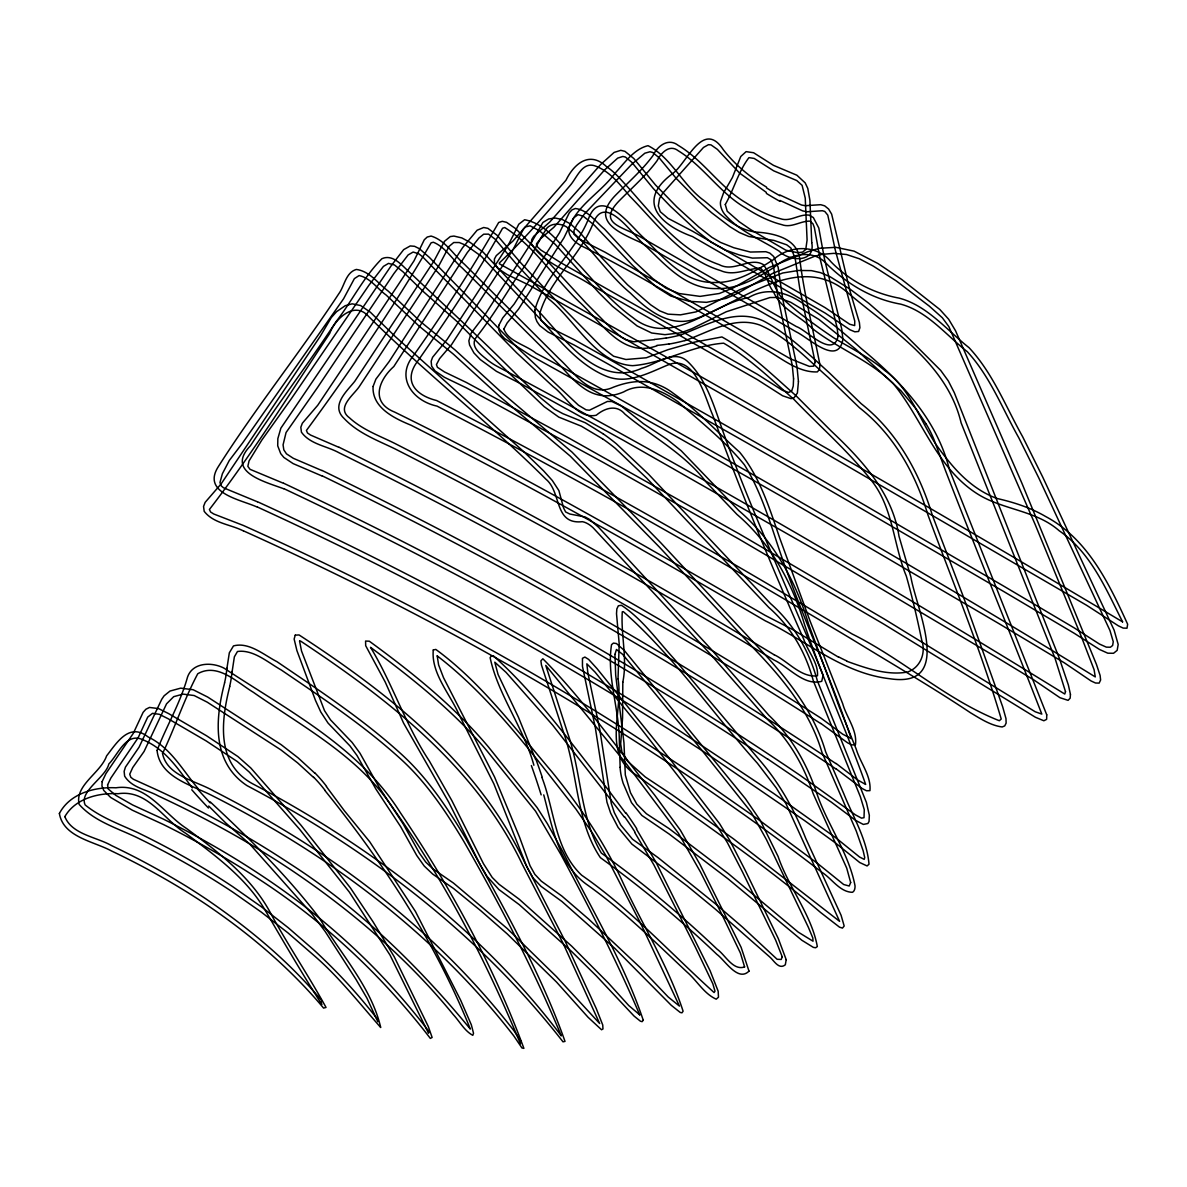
<?xml version="1.0" encoding="UTF-8"?>
<svg xmlns="http://www.w3.org/2000/svg" width="1187" height="1187" viewBox="0 0 1187 1187"><rect width="100%" height="100%" fill="white"/><g stroke="black" fill="none" stroke-linecap="round" stroke-linejoin="round"><path stroke-width="1.5" d="M377.911 1019.885L377.852 1021.74L366.887 998.059L356.041 979.483L325.149 931.454L312.018 914.005L249.908 844.224L225.456 822.695L208.704 806.018M226.94 668.311L229.328 652.82L233.483 645.906C249.107 641.766 263.677 654.838 276.957 661.678C319.288 690.508 362.287 718.758 400.331 753.241C427.127 777.366 447.38 807.694 465.734 838.467C501.745 904.375 539.937 970.476 565.012 1041.4L563.009 1041.83C478.925 933.768 367.54 849.195 246.955 785.601C211.464 762.024 215.277 718.728 224.625 682.807M232.148 671.501L234.373 656.812L237.474 651.485C253.454 649.304 267.936 662.494 281.304 670.017C321.989 697.748 363.237 725.049 399.811 758.196C426.029 781.743 445.822 811.389 463.835 841.435C499.92 904.346 533.408 968.918 561.317 1035.88C481.981 930.178 369.795 845.426 252.193 783.554C215.826 763.404 221.153 720.375 229.774 686.412M681.561 334.645C707.037 324.867 735.732 307.967 763.464 320.95C788.391 334.244 808.926 354.32 829.698 373.178L861.139 403.654C896.719 431.742 919.287 472.174 932.255 515.024L963.666 597.565L1002.659 706.755L1005.982 718.61L1006.131 723.106L1004.721 725.91L1002.169 726.963C990.626 725.48 980.388 718.669 970.551 712.808C931.943 686.991 891.689 663.726 852.147 639.363C715.984 557.786 578.069 478.88 436.994 406.102C412.408 400.835 395.301 377.214 413.64 355.388C443.953 312.522 472.708 267.624 498.674 222.488L502.264 221.331L506.552 222.325L515.499 228.527L541.821 254.968L585.784 302.774L613.13 330.312L621.78 337.434L625.786 339.749L633.695 341.797L654.304 339.66M684.869 340.624C708.609 332.405 733.789 315.697 759.932 325.09C786.387 336.707 806.774 358.533 828.17 377.392L859.566 407.809C893.93 434.694 915.503 473.658 927.922 514.891C952.953 582.535 980.848 649.986 1001.22 718.996L999.335 720.717C946.618 699.989 902.995 659.215 852.147 633.992C715.85 552.326 577.817 473.331 436.593 400.523C414.486 395.019 402.675 380.166 418.314 360.299C448.152 317.567 477.426 273.485 502.576 228.23L504.757 227.518C534.195 246.08 553.943 277.758 579.152 301.795C601.468 321.825 621.632 358.519 657.064 345.743M666.308 338.102L670.21 337.375A393.12 226.925 57.6 0 0 681.59 334.689M639.778 1014.87L628.739 1005.523L608.352 982.984L571.644 946.128L519.194 899.212L499.044 884.285L492.19 877.416L483.48 863.721L451.832 800.557L429.323 760.956C405.628 725.391 392.17 682.748 370.507 647.301C412.126 678.326 453.568 711.028 487.115 751.045L535.589 811.225L560.887 854.492C589.034 906.942 616.335 960.135 639.748 1014.885M243.439 530.945C230.486 524.357 213.586 523.467 204.194 511.345L203.556 506.463L205.128 502.383L221.138 483.881L320.193 336.366L331.336 317.537L336.589 311.662L345.254 305.697L352.138 303.827L360.581 305.519L370.374 312.226L395.226 336.529L524.06 451.95L543.572 470.824L552.341 480.542L558.899 490.602L563.602 508.006L565.665 511.983L569.805 514.016L585.161 516.983L589.702 519.52L598.738 527.429L711.087 649.185L768.909 715.36C791.432 736.712 806.819 763.597 816.626 792.857C827.161 824.535 848.853 852.889 855.055 885.977A13.294 6.38 67.3 0 1 852.311 892.312C839.728 891.986 831.805 878.573 821.834 872.237C760.288 824.683 696.309 780.334 630.757 738.507A3080.844 1778.705 0 0 0 243.513 530.886M257.312 501.76L223.557 487.812L221.331 485.973L219.966 482.545L222.37 473.776L229.269 460.511L242.504 443.092L343.607 298.709L354.394 278.604L359.097 275.562C370.314 277.892 377.288 288.664 386.19 295.088L419.219 326.232L453.434 354.201L499.593 396.354L570.25 456.12L659.141 546.836L753.775 648.428C782.752 678.46 810.009 711.443 821.908 752.232L856.287 831.108L863.172 850.842L864.729 857.622L864.195 859.358L859.536 856.999L835.47 837.547L773.746 793.524L678.074 729.782A3476.055 2006.876 0 0 0 257.401 501.7M257.431 507.19C240.605 499.46 200.944 493.169 218.586 466.224C255.962 407.378 300.237 352.376 338.651 293.975C344.616 286.022 345.565 272.624 356.308 269.449C369.661 271.14 378.015 283.485 388.179 291.082L421.029 322.092L454.977 349.883L501.137 392.081L572.015 452.099L660.847 542.874L751.163 639.823C782.322 672.435 812.769 707.556 825.633 751.786L843.823 793.791C852.978 816.775 866.955 839.268 869.003 864.225L867.074 865.946L859.744 862.548L835.381 842.874L804.801 820.751L710.39 756.119A3483.385 2011.104 0 0 0 257.549 507.086M283.515 483.302L250.042 469.325L247.846 466.372L249.033 460.957L261.852 440.036L291.319 398.728L369.083 285.014L383.46 266.378L388.49 263.395L394.41 264.938L403.016 271.808L423.462 291.705L456.758 321.306L487.976 352.851L544.165 406.651L558.78 417.112L581.274 426.148L602.477 438.804M283.648 488.732C264.701 481.655 225.263 471.862 250.442 445.763C277.966 403.758 308.486 363.652 336.084 321.632C351.975 301.216 363.563 277.075 381.917 258.707C393.372 253.573 402.616 266.378 410.316 272.951C447.855 308.516 486.017 343.384 522.25 380.359L540.99 398.179L554.388 409.1L562.89 413.684L585.28 422.75L602.981 433.73M846.761 661.233C866.006 668.133 887.208 675.833 907.743 671.99C920.652 667.302 926.127 652.761 921.72 640.105C917.239 618.635 912.328 597.239 906.319 576.14C893.455 545.159 893.247 507.902 871.644 480.78C848.453 451.208 819.92 426.489 793.984 399.455C771.565 379.647 749.561 358.266 723.684 343.191C692.006 345.417 663.963 363.296 632.641 365.67C596.037 363.652 575.517 320.356 548.943 299.183L517.992 265.947L495.142 239.21L488.554 234.136L483.702 234.195L478.94 238.023L467.292 252.579L393.817 366.531C378.445 380.226 370.299 402.438 394.633 412.082C521.152 473.984 643.176 544.774 765.036 615.311L793.124 629.807L838.497 657.168M321.885 470.542L293.337 458.316L286.453 453.82L283.812 449.843L283.07 444.858L286.067 432.513L317.463 387.6L393.847 273.648L408.12 254.938L413.135 252.045L418.774 253.781L422.617 256.807L516.701 352.865L553.379 386.858C566.659 396.606 577.327 419.204 596.26 415.242C604.717 408.12 616.528 404.129 624.881 414.07C652.004 436.905 684.409 453.241 706.235 482.189L736.979 514.431C770.378 542.963 792.011 582.164 804.341 623.917C822.309 678.222 846.702 730.851 865.679 784.444L857.548 779.918L836.108 763.464M321.974 475.972L293.115 463.598L283.856 457.44L280.711 453.627L277.713 445.808L277.847 438.626L280.859 428.181L391.398 265.443L403.669 249.626L410.242 245.946L414.575 246.302L419.441 248.736L429.442 257.475L518.853 349.141L578.47 405.227L586.096 409.841L589.405 410.227L607.418 401.443L611.898 401.518L621.246 405.954L643.399 423.67L666.842 439.19L681.175 450.734L738.744 510.529C773.271 540.233 795.75 580.873 808.599 624.154L839.357 707.318L856.153 748.982C860.278 762.826 871.317 775.838 869.952 790.646L866.525 790.765L862.237 788.569L836.004 768.775M338.903 447.336L310.534 435.05L307.492 432.973L306.409 430.451C350.551 370.507 393.669 307.077 431.133 242.801L433.389 242.252C445.54 247.208 452.484 259.79 462.277 268.039L560.932 366.279C578.944 386.502 595.577 403.832 623.768 391.873C642.182 381.19 662.613 390.716 678.237 401.933C700.864 422.068 725.212 441.252 744.397 464.785C758.538 487.338 766.995 512.784 775.363 537.889C797.189 605.874 828.719 671.263 851.198 738.581L842.74 734.204L820.944 718.12A5214.906 3010.825 0 0 0 339.052 447.232M779.918 195.009L801.566 205.025L805.29 205.707L820.692 204.698L824.653 205.826L828.615 209.046L831.642 214.105L849.951 290.86L859.403 322.567L859.907 327.731L858.602 331.47L854.833 331.811L850.011 329.793L825.054 312.997L692.451 236.539C658.533 224.313 636.38 200.44 672.539 173.643C686.783 163.672 703.045 118.745 723.343 149.755C735.139 164.978 750.154 177.189 766.565 187.145M780.007 200.455L802.783 210.945L807.175 211.746L822.354 210.737L824.757 211.42L827.784 215.129L835.307 250.16L854.759 321.054L854.685 325.579L849.714 324.244L825.217 307.715L692.392 231.124L667.984 218.304L660.269 211.731L658.31 205.945L659.527 198.6L662.702 193.273L703.49 147.455L708.446 144.68L711.013 144.888L717.393 149.384L739.546 173.065L766.357 192.413M774.087 654.69C788.123 661.307 801.017 677.985 817.487 675.789C818.511 662.925 807.783 651.337 803.792 639.378C771.164 565.531 740.421 490.854 712.704 415.035C704.855 397.541 695.092 353.459 667.777 365.017C648.191 373.089 626.988 385.107 605.459 375.864C577.906 364.186 559.062 339.541 539.328 318.101L481.358 256.303L465.897 245.264L459.265 242.534L453.731 242.519L449.116 246.347L438.745 265.918L359.542 386.205C353.711 395.137 335.654 407.749 349.542 417.869C362.554 429.842 379.454 435.748 395.004 443.523A6052.038 3494.113 0 0 1 774.043 654.72M767.974 759.205L831.271 802.1L855.679 820.425L863.32 824.431L867.905 823.511L869.062 821.434L869.329 815.261L866.406 802.442L817.353 680.819C809.282 650.98 793.762 624.125 770.497 603.545L648.621 474.31L616.379 443.804A195.84 118.003 62.6 0 0 602.981 433.685M820.825 723.432L847.533 742.78L851.925 744.902L855.441 744.753C857.489 730.287 846.45 717.289 842.681 703.654L809.964 620.756L779.785 538.275C769.532 508.377 759.992 476.966 739.605 452.158C717.734 432.647 697.763 410.568 673.756 393.639C654.408 378.668 634.748 378.935 613.175 387.288C589.805 398.075 574.285 372.525 559.448 359.067L464.488 264.315C453.523 254.893 445.54 240.457 431.118 236.065L427.231 237.029L424.293 239.759L414.026 260.799L398.194 284.806L317.745 405.257L302.344 423.24L300.83 427.246L301.424 432.172C310.133 444.368 326.573 445.911 339.007 452.751A5214.832 3010.736 0 0 1 820.677 723.506M314.659 773.019L298.234 757.959L281.156 744.679L207.74 697.081L193.199 689.751L180.691 688.148L169.993 691.057L164.103 695.819L161.729 699.291L139.087 747.142L125.451 767.114L124.131 771.342L124.635 776.135C131.846 787.975 147.084 789.652 158.375 795.987A1028.491 593.797 0 0 1 289.287 868.721C350.224 909.509 406.755 957.657 453.241 1014.559C459.606 1021.384 464.473 1030.909 472.812 1035.331L473.524 1033.254L471.328 1024.811L460.66 1000.226L415.435 911.453L369.75 841.82L344.364 810.751L326.395 786.58M313.62 777.5L297.67 762.915L280.933 749.917L207.221 702.17L194.164 695.537L183.124 694.113L173.703 696.665L166.536 703.846L144.057 751.505L132.736 767.544L129.724 774.176L130.837 777.307L133.389 779.265L158.39 790.616A1028.506 593.797 0 0 1 289.287 863.35C358.474 907.565 418.774 966.47 470.319 1029.055C435.748 942.715 383.52 862.756 324.734 790.29M210.292 801.952C249.24 838.23 287.224 875.798 319.585 918.263C340.179 953.458 371.397 986.99 380.715 1027.512C359.157 1002.97 338.74 976.723 313.709 955.223L288.129 933.012L261.348 912.15L232.964 892.223A858.987 495.929 0 0 0 138.048 838.126C117.899 828.214 94.396 821.656 79.143 804.385C74.573 785.23 100.628 773.093 106.607 755.882C116.89 742.691 129.086 722.052 148.123 736.949C170.883 747.81 182.768 770.437 198.303 788.851M619.184 177.768C649.17 209.505 676.427 249.834 719.218 264.642C734.056 272.787 749.605 256.555 763.3 264.567C771.031 274.746 773.805 287.877 781.907 298.026C797.649 312.596 815.692 325.564 833.645 337.761C851.005 348.325 869.388 357.332 884.938 370.641C909.776 388.431 919.257 418.507 935.148 443.196A152.915 87.467 60.1 0 0 948.383 460.779C961.336 476.937 977.272 491.299 997.006 498.481C1013.965 502.338 1030.598 507.68 1045.688 516.538C1087.455 538.72 1108.97 583.188 1127.65 624.243L1126.997 628.205L1123.154 628.086L1118.347 625.816L1086.698 605.325L825.099 453.063L627.968 340.728L529.15 285.162L507.25 274.612L497.857 268.47L494.489 263.751L494.385 259.048L496.27 255.635L512.888 241.124L565.976 180.231C574.285 163.391 589.657 150.645 606.587 166.684A53.86 31.545 59.5 0 1 619.184 177.753M377.896 1019.856C358.697 994.602 337.019 971.367 313.709 949.837L288.129 927.64L261.348 906.764L232.964 886.837A858.973 495.929 0 0 0 138.004 832.725C120.006 824.357 100.761 817.62 85.182 804.949C78.728 791.492 105.821 777.426 108.833 763.968C118.314 754.368 126.223 731.593 143.197 739.916C165.423 749.042 178.614 769.502 192.294 787.96M624.347 817.101L552.667 725.123L506.092 672.406L494.786 662.183L498.065 674.468L518.422 717.2L535.545 759.294M625.861 813.421L607.447 788.791C571.021 743.626 536.836 694.529 493.48 655.921L491.314 655.981L490.112 657.628C498.036 695.063 523.675 727.794 533.883 765.244M634.659 832.324L653.918 864.937L695.137 946.632L712.808 983.726L715.004 991.175L714.099 992.54C670.744 953.458 630.297 908.916 581.689 875.234C554.759 849.951 554.581 810.009 541.925 777.455M636.484 829.149L656.144 862.548L710.108 970.743L718.165 991.204L718.491 997.184L716.221 999.172C704.099 993.786 697.081 980.818 687.214 972.242C654.527 941.617 622.552 909.628 585.784 883.811C557.994 863.038 552.237 826.271 543.735 794.889M926.201 424.071L916.245 409.144L900.948 390.731L855.59 348.993L819.045 319.496L790.646 302.24L777.53 297.462L769.977 297.536L726.207 311.78L692.08 328.636L681.056 332.761L664.957 334.675L651.648 332.998L637.093 325.935L612.477 306.261L598.767 292.581L555.204 244.329L539.595 230.886L530.129 225.827L525.44 226.91L523.304 229.269L513.333 249.166L451.653 344.482L439.576 358.652L436.43 364.602L437.424 367.287L444.502 371.961L466.328 382.451L569.419 438.359L738.997 533.749L884.003 618.857L1035.227 711.77L1041.8 714.084C1010.315 632.819 976.619 551.228 945.134 469.666L934.169 440.021A64.899 36.678 61.2 0 0 926.216 424.071M620.148 767.366L619.317 740.169C619.095 708.446 606.602 676.382 611.528 644.675L613.427 643.087L616.454 643.547L624.154 650.298L745.406 798.688L760.244 820.336L778.123 856.524C788.45 887.149 811.537 914.628 817.324 946.573L815.632 947.76L813.362 947.374L801.893 940.282L728.299 879.033L669.216 834.075L641.841 815.424L631.484 802.635L623.16 783.272A44.972 23.577 64.2 0 1 620.104 767.336M602.492 438.73A187.813 112.943 62.5 0 1 615.341 448.374L646.856 478.272L768.761 607.418C791.046 626.884 805.721 652.42 813.318 680.863L860.352 796.729L864.27 809.638L864.017 817.68L861.539 818.14L855.515 814.92L799.83 775.156A4080.105 2355.616 0 0 0 703.149 711.977A3950.959 2281.043 0 0 0 283.619 483.228M283.812 488.629A3959.728 2286.132 0 0 1 767.826 759.279M322.181 475.839A4540.587 2621.489 0 0 1 835.826 768.864M322.048 470.438A4540.542 2621.43 0 0 1 835.885 763.582M666.219 337.939A355.314 204.906 57.4 0 1 654.215 339.437M669.082 343.874A361.694 208.244 57.2 0 1 656.901 345.372M669.156 344.037A385.775 222.325 57.3 0 0 677.065 342.479A404.96 233.527 57.5 0 0 684.84 340.58M846.717 660.907A209.372 113.967 59.8 0 1 838.467 656.812M780.022 201.389A332.879 192.769 60.1 0 1 766.327 193.377M779.933 195.751A325.683 188.599 60.1 0 1 766.535 187.902M531.361 765.57A388.475 210.455 65 0 1 541.153 794.875M626.068 812.947A233.32 123.507 72.3 0 1 636.736 828.704M535.901 759.235A396.31 220.114 64.9 0 1 542.296 777.426M624.525 816.641A225.678 119.264 72.2 0 1 634.882 831.909M314.733 772.752A112.973 65.359 69 0 1 326.529 786.328M313.68 777.248A106.326 61.234 68.7 0 1 324.852 790.067M232.044 671.427A148.39 91.295 56.5 0 1 229.685 686.353M226.865 668.251A143.538 88.758 56.2 0 1 224.566 682.762M210.188 802.857A233.349 87.734 55.5 0 1 198.095 789.667M208.452 808.006A239.655 90.88 55.4 0 1 191.76 789.741M498.792 325.357L498.777 329.838L501.018 334.586L504.505 338.488L531.138 355.774L661.293 427.943L794.771 503.956L998.816 623.546L1064.427 662.88L1091.105 680.982L1095.527 683.015L1099.147 683.104L1100.616 680.003L1100.097 675.418L1096.447 664.423L1021.859 483.124L955.55 330.787L948.68 319.273L939.881 309.525L901.69 279.464L877.965 263.529L854.076 251.14L835.871 247.341L819.134 248.291L807.902 251.703L769.221 267.52L733.121 287.966L719.292 293.501L700.048 296.379L678.949 293.501L666.011 288.233L652.761 278.559L634.63 261.6L604.435 228.987C595.37 221.628 587.758 209.876 575.339 208.511L572 209.876L569.345 212.696L559.403 232.949L514.134 304.08L502.709 317.923L498.792 325.357M725.287 204.52L727.216 211.227L739.086 221.672L750.896 229.774L785.913 250.234L797.783 252.742L802.664 252.074L805.765 249.493L807.086 240.041L805.246 198.11L802.1 185.32L796.714 180.513L773.657 170.824L754.19 158.435L748.952 157.634C738.789 170.616 733.803 189.697 725.287 204.52M503.852 329.051C508.377 341.648 526.064 344.913 535.93 353.162C589.405 381.606 641.915 411.844 694.751 441.46C829.283 517.829 963.933 595.948 1095.275 676.916L1094.088 669.691L1081.031 635.861L1035.079 524.298L948.873 326.633L942.33 317.775L929.317 306.142L896.348 280.978L873.202 266.066L859.433 258.796L846.465 254.508L833.897 253.35L821.968 254.359L814.742 256.244L772.692 273.381L736.712 293.768L726.132 298.382L706.562 302.329L689.395 301.35L670.803 296.038L656.292 286.987L632.626 265.428L594.39 225.263L583.351 216.257L578.054 214.654L573.751 217.785L563.973 237.786L518.6 309.05L507.131 322.983L503.852 329.051M618.026 678.89C623.65 710.85 601.379 754.101 636.885 775.437C698.683 820.143 762.41 862.712 820.543 912.432L839.521 927.166L842.444 928.1L844.18 926.038L841.108 915.34L805.75 838.423C794.355 809.816 779.34 782.752 759.027 759.472L674.112 658.83C657.286 640.476 642.345 619.02 621.409 605.281L618.353 605.771L616.839 608.946L616.513 613.664L619.199 643.903L618.026 678.89M622.819 682.154L622.567 717.868L620.682 743.952L621.929 752.024L627.76 761.357L645.238 776.951L672.435 794.993L733.611 838.942L839.624 921.364L785.913 803.584L776.224 787.886L757.38 763.211C712.482 713.253 673.86 656.04 623.294 611.631L622.285 611.809C620.727 634.837 627.567 658.77 622.819 682.154M59.38 813.496C63.341 837.147 93.61 841.286 111.637 851.02A786.12 453.864 0 0 1 205.841 904.212C249.285 933.59 289.851 967.806 323.576 1008.075L326.039 1007.451C308.902 976.204 288.842 946.454 271.645 915.132C252.683 878.202 218.987 852.518 186.329 828.348C163.598 813.629 147.01 783.183 115.925 787.797C94.723 786.714 69.796 793.465 59.38 813.496M64.84 816.626C71.873 834.491 96.384 836.88 111.593 845.619A786.12 453.864 0 0 1 205.841 898.841C248.662 928.026 289.183 961.44 322.36 1001.442L320.609 1001.873L321.825 1004.469C302.522 974.215 284.376 943.25 266.318 912.239C247.549 878.884 215.841 855.99 185.869 833.422C163.539 819.727 148.152 789.296 118.077 793.717C98.298 792.664 75.345 798.48 64.84 816.626M157.07 750.436C159.815 777.856 193.184 785.438 213.808 796.447A1124.697 649.334 0 0 1 311.246 852.459C387.941 902.372 457.752 963.518 513.867 1035.984L521.924 1047.958L523.897 1048.388C493.184 965.061 449.843 886.096 400.212 812.487C358.964 746.831 287.239 710.078 224.373 668.355C211.672 661.471 191.003 662.198 186.967 679.038C179.741 703.95 166.373 726.518 157.07 750.436M162.53 753.522C167.07 776.09 196.404 780.927 213.749 791.046A1124.668 649.319 0 0 1 311.246 847.088C387.971 897.001 457.811 958.176 513.926 1030.702L521.152 1041.489L519.832 1041.207L520.455 1043.803C485.082 958.502 442.172 876.095 388.09 801.062C353.978 753.597 300.296 725.212 253.454 692.362C237.355 682.703 217.755 662.287 197.769 673.741C184.252 699.009 175.038 727.453 162.53 753.522M793.569 378.846L793.257 386.042L791.759 390.82L788.702 392.496L782.381 390.271L757.365 374.276L561.451 263.084L540.827 250.027L536.643 246.095L536.539 243.75L540.575 238.691L553.81 227.325L604.613 169.919L617.7 158.123L622.863 156.447L625.445 157.07L631.825 162.322L653.31 188.54L670.61 206.508L697.377 231.361L711.31 242.326L725.509 250.131L739.486 255.027L752.41 258.113L767.381 257.727L770.957 259.716L773.494 266.244L777.797 296.661L792.293 365.522L793.569 378.846M798.45 381.606L797.382 393.045L793.984 397.882L791.002 398.639L782.604 395.775L757.276 379.603L589.776 284.197C570.264 271.289 543.646 264.048 531.227 243.454L531.821 239.433L533.794 236.243L549.789 221.999L600.637 164.533L614.109 152.426L620.801 150.334L624.926 151.343L633.799 158.509L655.417 184.89L676.694 206.775L698.639 226.865L711.814 237.266L720.45 242.385L733.878 247.757L750.407 252.045L765.867 251.703L769.814 253.098L773.701 256.54L778.153 267.283L782.559 298.204L797.041 367.035L798.45 381.606M614.94 654.393L615.682 675.091L623.961 742.795L625.312 774.963L630.49 792.708L636.796 804.118L646.366 813.703L669.127 828.63L728.299 873.647L798.213 932.121L813.006 941.187L812.813 937.938L808.392 927.359L766.565 839.832L751.237 812.264L700.938 749.101L622.656 654.363L616.454 649.482L614.94 654.393M782.248 956.841L781.209 959.452L777.129 959.289L742.706 927.284L715.197 903.633L658.073 857.637L632.478 839.179L620.727 824.965L614.347 812.65L611.26 803.451L599.776 729.501L587.891 673.029L586.838 663.83L595.073 672.139L641.455 729.13L717.823 827.057L727.542 842.933L742.587 872.148L775.704 940.223L782.248 956.841M786.195 959.689L785.319 964.794C778.791 970.165 773.85 960.268 769.502 956.752L715.197 909.019L686.991 885.814L631.87 844.076L618.13 827.473L610.622 813.05L606.972 802.234L595.325 727.705L582.461 666.308L582.461 658.31L584.879 657.049L588.604 659.378L596.913 668.489L670.299 759.472L719.619 823.719L729.975 840.693L745.228 870.353L778.331 938.635L786.195 959.689M811.76 242.682C815.736 263.321 789.088 261.466 779.176 251.154C760.6 239.507 739.204 231.183 724.56 214.164A12.167 7.018 60 0 1 720.628 201.122L723.536 192.947L732.424 177.471L740.762 156.506L746.104 151.639L753.597 152.737L773.434 165.319L796.878 175.216L805.201 182.902L807.783 188.421L809.905 200.291L811.76 242.682M1046.741 714.826L1046.652 719.337L1043.848 720.761L1035.435 717.274L884.003 624.243L738.997 539.135L603.56 462.604L466.372 387.867L444.487 377.332L434.976 370.908L431.638 366.145L431.148 361.263L432.587 357.287L447.069 339.541L493.347 268.128L508.674 244.344L518.778 224.209L524.609 219.743C548.587 224.284 563.128 248.632 579.33 265.087C596.126 283.619 612.418 302.908 632.879 317.597C671.13 348.414 710.494 304.436 748.611 297.596C767.351 286.364 788.836 292.551 805.216 305.193C825.633 317.433 843.957 332.85 861.554 348.815C900.503 380.938 937.003 419.145 949.452 469.696L1046.741 714.826M534.833 310.163L535.367 317.552L536.969 321.603L539.729 325.579L548.053 332.019L574.33 345.135L607.581 363.741L806.537 476.699L1004.113 591.749L1074.309 633.339L1099.577 649.497L1107.797 653.191L1113.525 653.28L1117.16 650.357L1118.184 644.452L1114.118 630.149L1042.705 477.026L1022.63 436.697C1005.701 406.577 992.881 373.163 969.022 347.657C946.751 330.149 927.448 305.578 899.108 298.115C873.528 293.397 849.328 280.666 831.167 262.001C816.73 244.21 789.622 244.937 773.434 259.627C755.629 270.977 736.088 283.203 714.159 282.506C683.89 283.085 663.34 257.193 643.769 237.875C631.41 227.103 601.319 185.825 588.93 217.666C576.199 251.332 544.121 275.488 534.833 310.163M539.833 313.413L540.901 320.297L548.26 326.751L574.256 339.705L607.581 358.355L806.537 471.313L1004.113 586.363L1074.369 627.982L1099.429 644.037L1106.314 647.138L1110.409 647.227L1112.634 645.461L1113.258 641.722L1109.964 630.52L1038.773 477.916L1018.772 437.766C1002.392 408.729 990.106 376.472 967.316 351.708C945.965 335.075 927.64 311.409 900.636 304.124C871.762 299.05 845.663 283.263 825.321 262.475C810.498 248.113 787.664 255.383 773.983 267.461C756.549 278.159 737.542 289.435 716.369 288.575C686.65 289.361 665.699 265.324 646.143 246.406C634.303 237.667 605.934 192.264 593.559 222.281C580.903 255.472 549.715 279.509 539.833 313.413M107.587 784.874L108.195 788.954L115.792 795.364L132.692 804.994L163.049 818.956A939.051 542.162 0 0 1 258.885 873.766C323.888 916.394 382.006 969.571 428.952 1031.548L428.537 1033.224L389.974 955.016L349.334 892.09L299.717 829.387L249.374 772.173L237.311 761.535L206.152 740.911L168.183 718.758L159.266 714.277L152.515 713.342L147.707 717.111L138.137 737.765L110.851 778.064L107.587 784.874M373.074 386.487C371.887 407.675 394.381 418.388 410.969 425.198C531.286 486.136 648.666 552.771 765.125 620.742C806.418 640.861 842.681 673.355 889.775 678.727C954.778 688.668 916.29 608.961 910.904 577.134L898.989 536.212C892.387 492.798 861.91 460.066 831.286 431.089L795.587 395.316C772.114 374.736 749.338 352.079 721.933 336.96L694.425 342.138L668.058 349.661L646.322 357.777L625.935 359.498L613.575 356.234L600.919 346.381L560.116 304.896L520.485 262.564L497.279 235.427L487.916 228.349L483.688 227.503L477.144 230.204L462.604 247.668L389.084 361.649L375.893 379.157L373.074 386.487M102.112 781.654L101.963 786.017L103.744 790.438L110.599 797.412L132.336 810.202L163.079 824.357A939.08 542.177 0 0 1 258.885 879.137C324.719 921.913 382.629 976.248 430.347 1038.417L432.127 1037.453L428.27 1026.443L394.158 956.648L372.97 921.676L350.432 887.95L301.008 825.247L250.813 767.989L237.875 756.534L206.434 735.703L168.554 713.565L158.613 708.609L149.503 707.437L145.897 709.232L143.108 712.348L133.33 733.284L105.94 773.583L102.112 781.654M823.095 675.299L821.73 681.323C803.866 686.249 789.103 667.124 774.043 660.046A6051.741 3493.92 0 0 0 395.078 448.909C377.318 440.288 358.029 433.21 344.171 418.536C330.372 405.717 346.574 391.576 354.75 381.339L433.938 261.125L444.457 241.332L450.303 236.569L453.924 236.065L461.832 237.919L470.156 242.415L483.094 252.148L541.747 314.644C566.54 341.722 599.45 387.348 641.722 368.311C656.723 364.142 674.795 347.954 688.772 362.628C706.399 380.226 713.58 404.619 721.577 427.483C751.208 511.731 789.845 592.728 823.095 675.299M1070.451 694.395L1070.155 698.179L1068.092 700.345L1060.006 697.733L1033.654 679.81L1000.878 659.883L825.291 555.531L623.947 440.644L522.161 384.454L496.448 371.338L480.245 359.542L473.895 352.88L469.577 345.031L468.85 340.832L471.105 333.176L484.311 315.727L530.174 244.596L542.919 222.459L548.691 218.957L555.175 218.022L562.43 219.595L570.413 223.868L579.197 231.777L601.468 257.46L627.493 284.746L650.654 304.807L659.66 310.831L667.999 314.154L680.463 314.852L696.042 311.884L739.872 289.687L782.723 272.995L798.554 270.458L811.359 270.621L820.499 272.639L830.143 276.779L849.818 288.99L868.765 303.279L905.681 335.387L940.727 370.448L948.339 380.953L954.318 392.719L1059.308 658.266L1068.359 684.958L1070.451 694.395M1065.511 691.695L1064.769 694.039C879.033 579.508 689.484 468.806 496.567 366.026A59.587 35.224 58.2 0 1 485.157 358.073C479.414 353.459 470.453 345.996 475.809 337.894C492.026 317.508 505.247 294.984 519.491 273.188C530.752 259.285 537.281 242.474 547.148 227.815C552.311 222.815 560.531 223.408 566.407 226.806C590.325 245.932 606.735 273.262 630.371 293.07C647.39 309.941 669.928 328.191 695.434 318.873C743.062 301.513 800.498 250.086 849.343 294.064C892.624 330.401 947.196 364.201 961.114 422.839L1055.006 658.236L1065.511 691.695M850.664 882.52L849.209 886.006L843.69 884.523L817.502 863.394L757.158 818.615L694.914 775.2L630.757 733.121A3080.918 1778.749 0 0 0 243.394 525.47L213.734 513.986L210.574 511.983L209.416 509.475C252.46 453.612 290.489 392.556 329.66 333.517C335.075 318.962 354.275 300.341 368.549 316.395C425.465 373 489.163 422.468 545.931 479.207C561.881 492.323 553.676 524.802 582.387 521.687A25.921 14.659 61.8 0 1 593.055 527.696L709.44 653.087L767.336 719.277C789.073 739.679 803.777 765.481 813.154 793.599L846.717 868.112L850.664 882.52M1122.605 621.884C917.774 499.519 708.461 379.499 499.386 263.811L499.356 262.95C524.609 239.195 547.474 211.983 570.205 185.409C577.06 177.56 582.535 160.705 595.948 166.225C610.459 171.863 620.104 184.771 629.837 196.241C656.96 223.779 682.11 258.781 720.598 270.591C734.1 276.571 747.216 268.529 760.422 268.114C767.277 274.167 767.529 284.925 773.538 291.928C780.972 309.317 799.667 315.579 812.175 328.398C837.888 348.592 869.492 360.091 892.995 383.267C922.403 418.833 936.306 467.797 977.257 493.777C1002.778 510.084 1035.672 510.024 1059.145 530.708C1090.705 552.326 1105.958 589.019 1122.605 621.884M838.096 336.218C833.081 359.142 806.73 330.031 796.432 326.588L641.054 237.266C622.211 226.183 595.993 223.868 620.104 199.92C632.76 187.131 646.514 175.142 657.168 160.571C661.055 152.9 669.513 143.864 678.341 150.823C703.668 166.358 719.723 192.932 745.57 207.933C756.742 215.129 768.761 221.361 781.699 224.625C791.521 228.394 800.483 220.752 810.127 221.123L812.976 223.839L814.371 227.563L819.891 257.876L837.161 327.924L838.096 336.218M842.889 339.245C838.334 367.006 808.243 337.509 796.373 331.93L641.143 242.697C618.145 232.296 589.865 220.827 616.142 194.638C628.709 181.923 642.375 170.023 652.998 155.556C657.435 146.046 668.236 137.514 678.252 145.393C703.965 160.72 720.005 187.576 745.926 202.769C756.564 209.624 767.989 215.559 780.319 218.675C790.245 222.281 799.177 213.808 809.03 215.129L813.332 217.533L818.793 228.008L824.49 259.063L841.791 329.259L842.889 339.245M820.009 365.255L819.386 369.424L817.368 371.902C797.13 372.777 779.993 356.797 762.722 347.806C702.823 314.97 645.342 277.521 584.108 247.208C576.14 243.528 566.14 236.228 569.419 226.168C578.633 204.119 601.364 192.027 615.014 173.213C624.688 163.034 633.828 149.013 648.028 145.675C671.308 157.426 682.555 185.098 703.921 200.499C719.574 213.126 735.05 229.729 756.074 232.088C773.612 233.142 797.323 238.053 799.786 259.285C804.237 295.014 813.332 330.001 820.009 365.255M815.143 362.347L813.718 366.145L809.386 366.397L790.705 358.978L604.984 252.163L579.419 239.21L573.811 234.062L574.093 230.278L576.659 225.04L584.271 214.15L631.796 164.281L644.838 153.212L649.986 151.758L652.598 152.44L659.052 157.678L676.145 178.317L698.045 200.648L711.503 212.651L730.005 226.747L739.397 232.518L748.745 236.48L773.865 240.397L786.729 244.819L790.898 248.024L795.142 258.158L799.682 287.996L815.143 362.347M295.237 635.164L294.139 639.066L296.913 650.595L315.475 700.389L320.772 711.977L328.013 723.031L350.002 745.955L356.975 755.466L375.849 788.969L400.598 826.567L416.711 855.426L424.249 866.065L432.691 874.077L453.538 888.484L480.913 910.844L507.22 933.902L556.525 982.05L588.084 1017.289L601.542 1029.752L602.966 1028.966L602.744 1025.019L596.304 1008.668L564.997 940.861L524.179 861.391C477.129 762.662 388.579 693.312 299.035 634.941L295.237 635.164M299.584 641.114L301.513 650.98L324.511 710.657L330.535 719.886L352.094 742.409L359.987 753.211L378.742 786.669L403.328 824.208L419.337 852.993L425.703 862.029L432.854 868.825L453.449 883.039L507.22 928.531L556.525 976.678L599.658 1023.52L563.128 943.398L522.176 864.032C475.779 766.817 388.253 699.217 300.548 641.054L299.584 641.114M437.202 655.892L438.596 664.883L443.493 677.614L494.593 777.055L519.491 837.043L530.04 865.753L534.847 874.344L541.227 881.11L561.822 896.022L588.871 919.302L640.105 967.524L668.207 996.991L679.454 1006.101L641.395 924.881L605.771 855.53L593.174 834.12L575.873 809C533.646 755.347 491.507 697.615 437.202 655.892M433.27 649.986C431.059 673.444 449.888 693.712 458.924 714.396L493.896 783.924L526.82 866.792L533.022 877.831L541.02 886.333L561.911 901.482L614.955 948.502L671.293 1005.33L680.24 1012.452L681.961 1012.808L683.104 1011.235C668.548 966.366 642.479 925.118 622.774 882.238C604.361 842.102 579.345 805.528 551.525 771.357C515.499 729.07 481.032 682.466 435.807 649.423L433.27 649.986M748.997 971.129C737.988 982.183 725.168 960.431 716.948 954.437C680.403 919.495 641.203 887.253 600.37 857.637C575.754 821.092 578.084 773.598 563.647 732.75L541.465 665.032L540.901 660.833L542.86 658.785C583.915 700.211 617.908 749.323 654.497 794.889L680.329 830.114L699.84 864.195L741.148 947.404L748.997 971.129M643.25 1020.226L642.108 1021.651L640.416 1021.206L634.066 1016.072L596.334 975.892L571.644 951.514L519.268 904.657L498.896 889.538L487.145 876.496L480.661 865.605L448.745 802.249L403.55 723.061L385.226 682.05L365.685 645.683L365.581 641.054L369.305 641.203C412.067 672.421 454.087 706.131 488.361 746.86L537.103 807.575L547.385 823.704L562.935 851.851C590.429 907.269 623.531 961.604 643.25 1020.226M744.605 966.93C733.047 971.011 725.257 954.897 717.126 949.214C680.745 914.658 642.108 882.253 601.364 853.112C579.939 817.353 581.526 772.544 567.787 733.551L545.768 665.403L626.647 764.176L678.445 833.274L700.567 872.178L721.281 913.233L740.376 952.968L744.605 966.93"/></g></svg>
